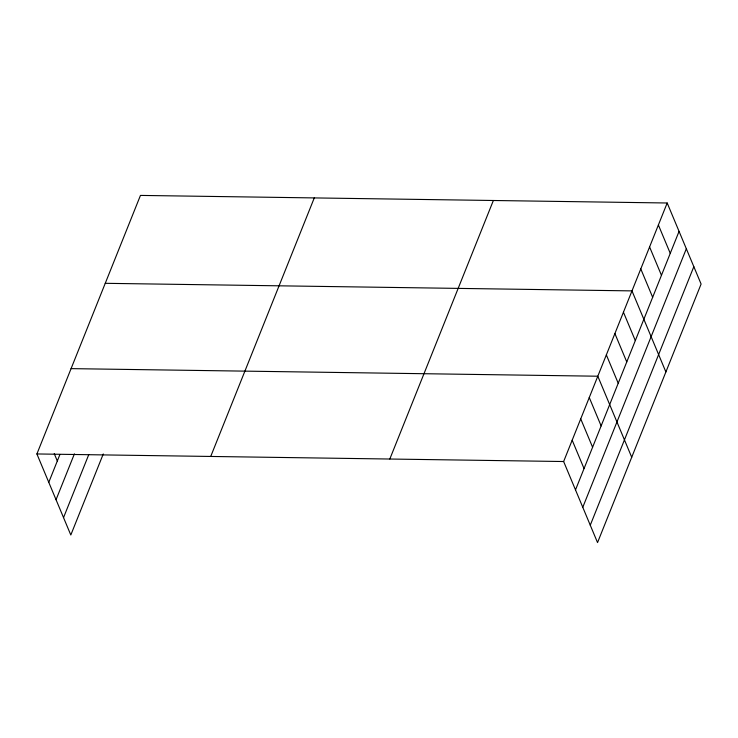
<?xml version="1.0" encoding="UTF-8"?>
<svg xmlns="http://www.w3.org/2000/svg" width="738" height="738" viewBox="0 0 738 738"><rect width="100%" height="100%" fill="white"/><g stroke="black" fill="none" stroke-linecap="round" stroke-linejoin="round"><path stroke-width="1.11" d="M103.274 453.953L70.811 535.004L36.9 453.953L140.46 195.413L667.189 202.996L701.1 284.047L597.54 542.587L563.638 461.527L667.189 202.996M48.773 482.329L59.879 454.599M56.042 499.709L74.409 453.852M63.533 517.624L88.735 454.7M210.727 456.453L314.277 197.913M389.812 459.027L493.371 200.496M575.502 489.903L679.061 231.372M582.78 507.283L686.331 248.752M590.271 525.198L693.831 266.667M105.248 283.318L631.986 290.892L665.888 371.952M71.079 368.631L597.808 376.214L631.719 457.265M36.9 453.953L563.638 461.527M658.388 224.97L670.261 253.346M649.588 246.944L661.46 275.32M640.787 268.918L652.66 297.294M623.444 312.22L635.307 340.596M614.892 333.558L626.765 361.924M606.35 354.886L618.223 383.253M589.265 397.542L601.138 425.918M580.723 418.87L592.596 447.246M572.181 440.199L584.044 468.575M54.234 453.639L57.315 460.992"/></g></svg>
